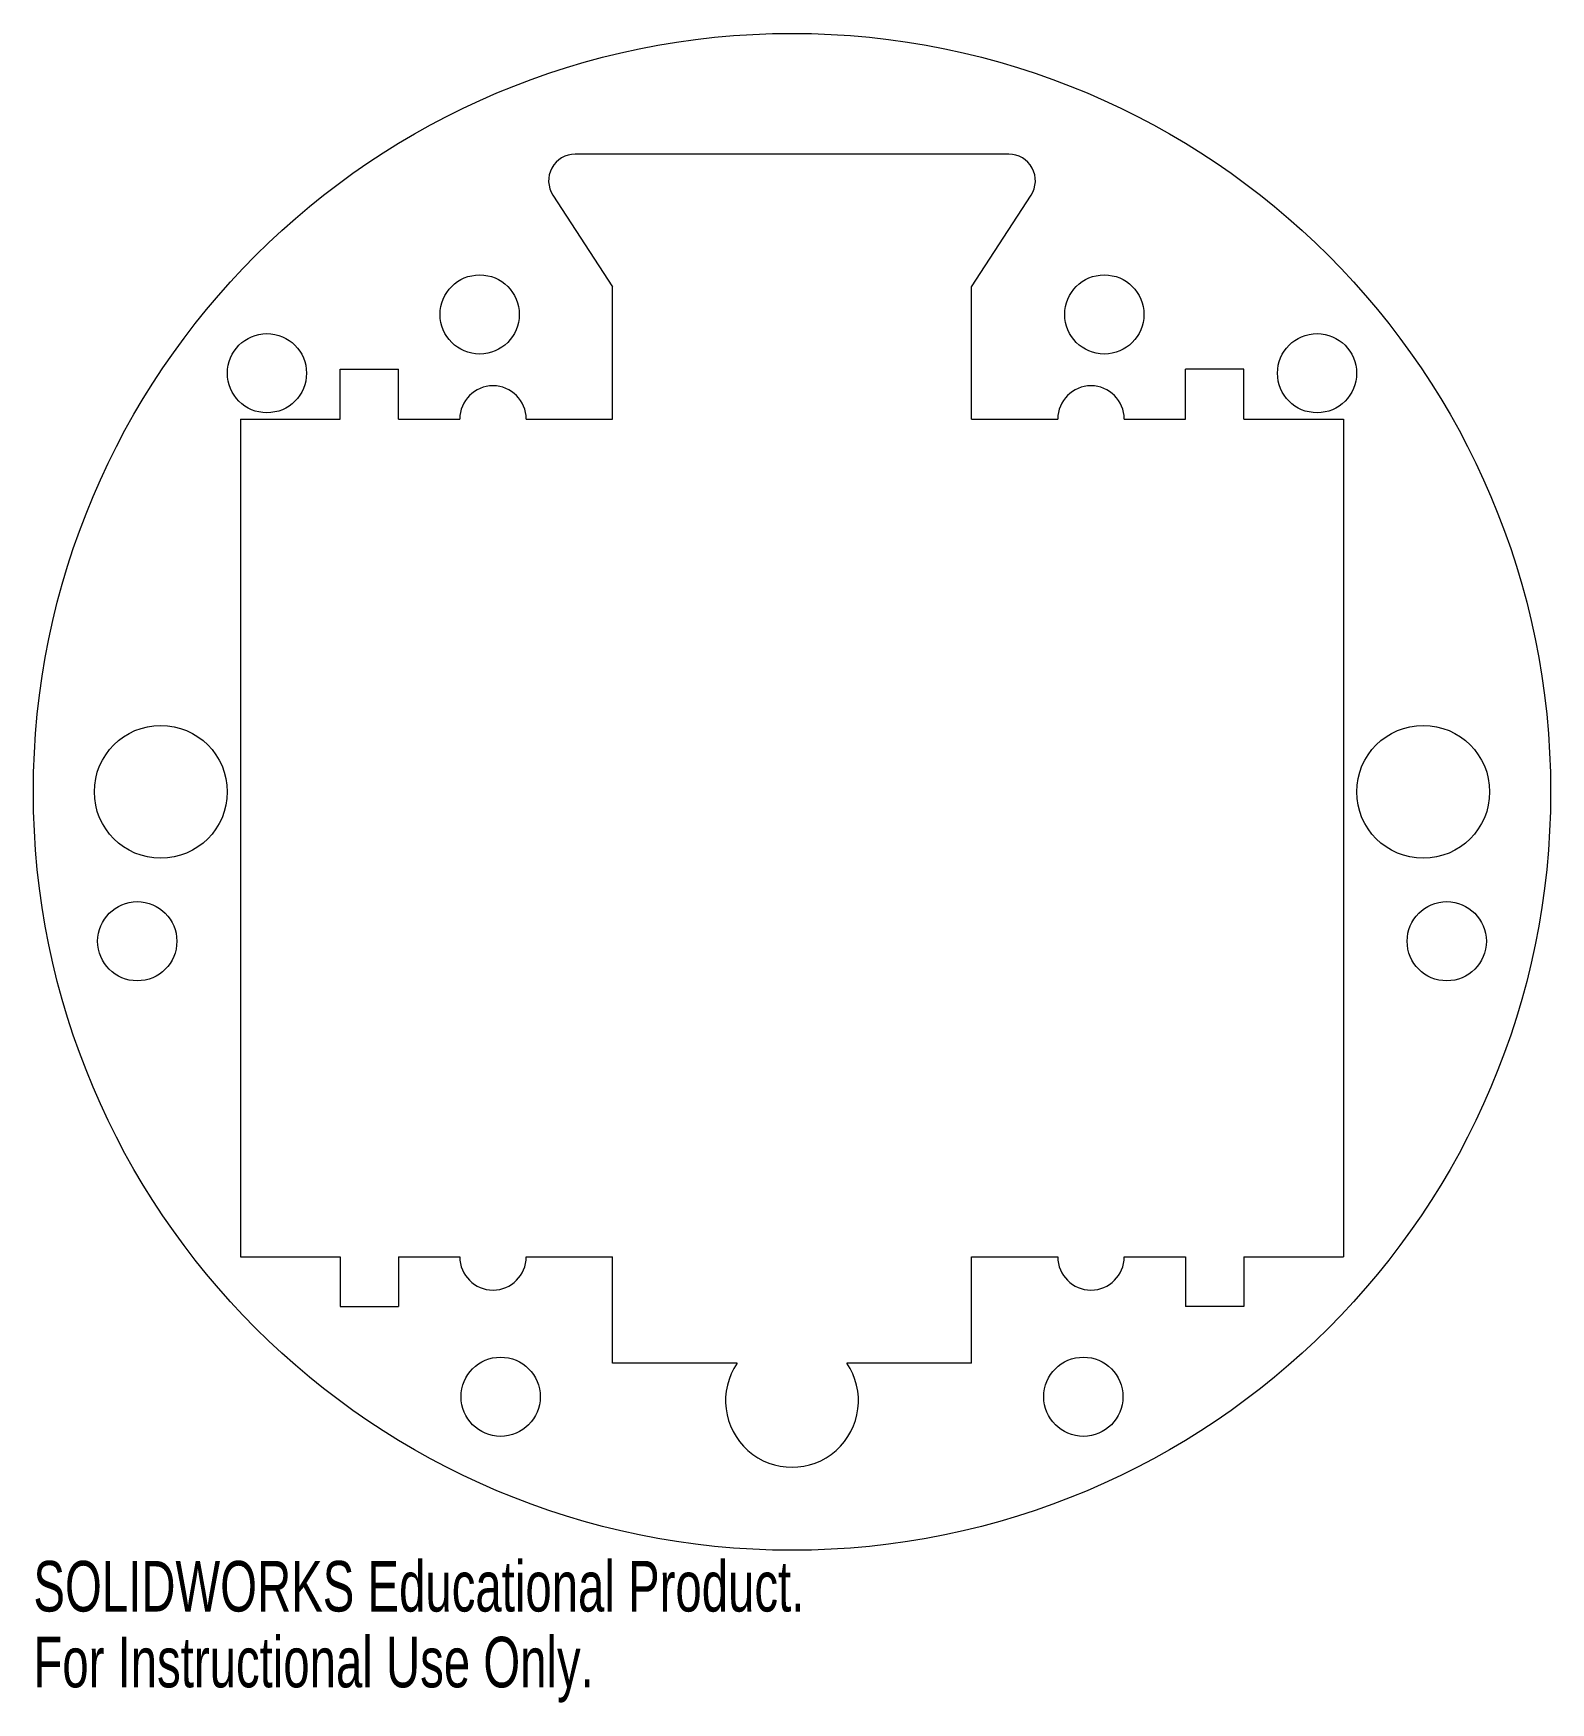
# Model space of a CAD drawing. Header units: inches. Extents: x -2.85 to 2.85, y -3.43 to 2.85.
import ezdxf

# ---------------------------------------------------------------- set-up
doc = ezdxf.new("R2010")
doc.units = ezdxf.units.IN
doc.header["$MEASUREMENT"] = 0
doc.styles.add('SLDTEXTSTYLE0', font='TXT', dxfattribs={"width": 0.7})

msp = doc.modelspace()

# ---------------------------------------------------------------- linework, layer by layer
at = {"color": 7, "linetype": 'Continuous', "lineweight": 15}
for p, q in [((0.8157, 2.4), (-0.8157, 2.4)), ((-0.8996, 2.2455), (-0.675, 1.9)), ((0.675, 1.9), (0.8996, 2.2455)), ((-0.675, 1.403), (-0.675, 1.9)), ((0.675, 1.403), (0.675, 1.9)), ((-1.7, 1.403), (-1.7, 1.5905)), ((-1.7, 1.5905), (-1.48, 1.5905)), ((-1.48, 1.403), (-1.48, 1.5905)), ((1.48, 1.403), (1.48, 1.5905)), ((1.7, 1.5905), (1.48, 1.5905)), ((1.7, 1.403), (1.7, 1.5905)), ((-2.075, 1.403), (-2.075, -1.75)), ((-2.075, 1.403), (-1.7, 1.403)), ((-1.48, 1.403), (-1.25, 1.403)), ((-1, 1.403), (-0.675, 1.403)), ((0.675, 1.403), (1, 1.403)), ((1.25, 1.403), (1.48, 1.403)), ((1.7, 1.403), (2.075, 1.403)), ((2.075, 1.403), (2.075, -1.75)), ((-2.075, -1.75), (-1.7, -1.75)), ((-1.7, -1.75), (-1.7, -1.9375)), ((-1.48, -1.75), (-1.25, -1.75)), ((-1.48, -1.75), (-1.48, -1.9375)), ((-1, -1.75), (-0.675, -1.75)), ((-0.675, -2.15), (-0.675, -1.75)), ((0.675, -1.75), (1, -1.75)), ((0.675, -2.15), (0.675, -1.75)), ((1.25, -1.75), (1.48, -1.75)), ((1.48, -1.75), (1.48, -1.9375)), ((1.7, -1.75), (2.075, -1.75)), ((1.7, -1.75), (1.7, -1.9375)), ((-1.7, -1.9375), (-1.48, -1.9375)), ((1.7, -1.9375), (1.48, -1.9375)), ((-0.2059, -2.15), (-0.675, -2.15)), ((0.675, -2.15), (0.2059, -2.15))]:
    msp.add_line(p, q, dxfattribs=at)
for centre, radius in [((0, 0), 2.8543), ((-1.175, 1.7965), 0.149), ((1.175, 1.7965), 0.149), ((-1.9756, 1.5755), 0.149), ((1.9756, 1.5755), 0.149), ((-2.375, 0), 0.25), ((2.375, 0), 0.25), ((-2.4635, -0.5623), 0.149), ((2.4635, -0.5623), 0.149), ((-1.0964, -2.2766), 0.149), ((1.0964, -2.2766), 0.149)]:
    msp.add_circle(centre, radius, dxfattribs=at)
for centre, radius, start, end in [((-0.8157, 2.3), 0.1, 90, 213.02387), ((0.8157, 2.3), 0.1, 326.97613, 90), ((-1.125, 1.403), 0.125, 0, 180), ((1.125, 1.403), 0.125, 0, 180), ((-1.125, -1.75), 0.125, 180, 0), ((1.125, -1.75), 0.125, 180, 0), ((0, -2.2918), 0.25, 145.43625, 34.56375)]:
    msp.add_arc(centre, radius, start, end, dxfattribs=at)

# ---------------------------------------------------------------- texts
at = {"color": 7, "linetype": 'Continuous', "char_height": 0.1903, "attachment_point": 1, "style": 'SLDTEXTSTYLE0'}
for s, insert in [('SOLIDWORKS Educational Product.', (-2.8543, -2.8945)), ('For Instructional Use Only.', (-2.8543, -3.1799))]:
    msp.add_mtext(s, dxfattribs=dict(at, insert=insert))

doc.saveas('drawing.dxf')
